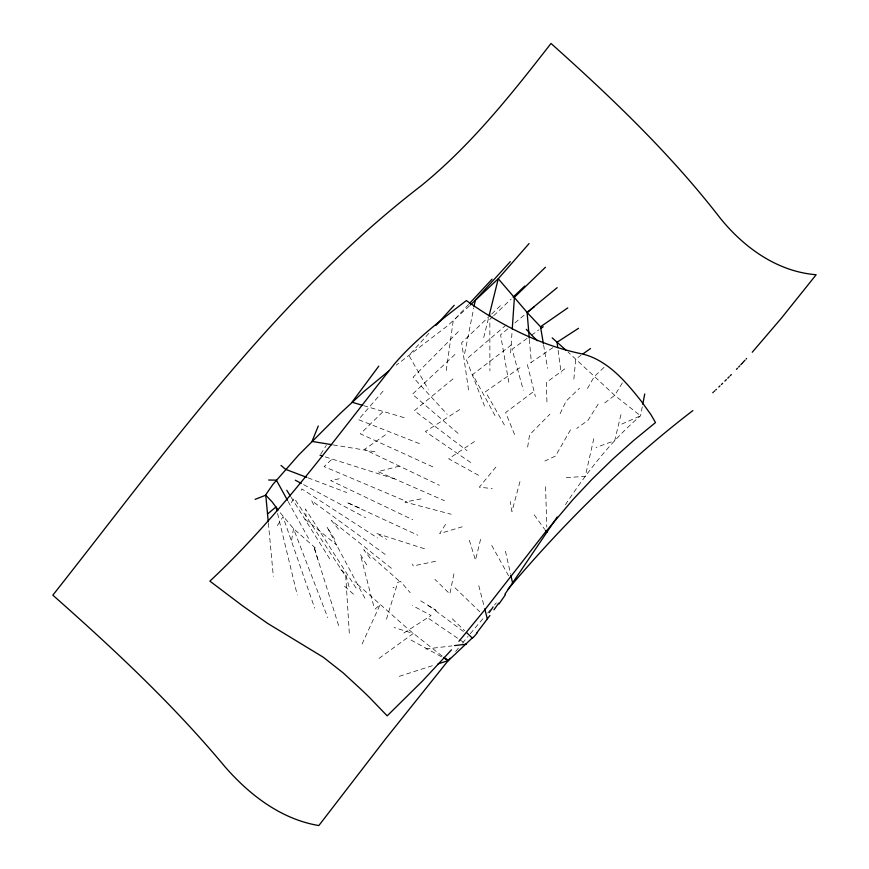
<?xml version="1.0" encoding="UTF-8"?>
<svg xmlns="http://www.w3.org/2000/svg" width="869" height="869" viewBox="0 0 869 869"><rect width="100%" height="100%" fill="white"/><g stroke="black" fill="none" stroke-linecap="round" stroke-linejoin="round"><path stroke-width="0.65" stroke-dasharray="4.34 3.26" d="M510.624 352.879L512.069 331.686M573.866 379.09L575.756 359.038L581.013 355.291M446.253 370.531L453.183 321.03L468.543 304.487M527.657 447.035L529.579 434.772L549.881 414.198M291.604 540.301L293.516 528.634L327.754 617.674M642.267 406.822L640.551 415.816C610.288 441.539 586.151 473.486 564.253 506.399M464.633 353.661L473.757 307.952M453.922 573.801L449.87 593.972L434.902 579.351M593.766 438.758L585.293 476.31L566.262 477.689M620.933 414.632L614.698 440.692L596.025 447.448M480.579 539.312L475.484 560.168L468.978 539.095M483.707 337.53L488.889 316.631M519.977 481.6L511.95 511.559L510.266 501.543M386.455 619.206L396.753 585.836L392.973 587.824M301.261 490.344L301.891 488.943L377.515 537.998M362.101 643.972L380.122 604.628L374.593 609.506M560.125 413.611L566.186 401.022L579.525 388.226M570.509 429.829L555.519 456.008L544.896 461.059M587.433 388.508L594.32 376.538L604.455 367.011M622.356 382.925L614.72 395.341L603.64 403.727M598.187 404.096L587.998 420.346L576.723 428.406M320.748 454.15L326.342 445.395M277.363 525.626L283.022 516.74L314.687 608.137M445.525 524.398L439.627 533.588L462.221 526.799M291.256 502.608L294.254 498.306L345.33 575.734M495.884 467.033L479.286 487.183L492.212 488.584M455.628 651.478L459.755 646.471M462.504 643.136L468 636.499M470.292 633.751L484.478 616.816M487.672 613.036L493.147 606.584M494.515 604.976L496.329 602.847M383.033 391.18L358.452 419.662L422.377 444.776M428.851 333.359L408.93 355.41L428.211 389.225M458.332 331.6L413.068 377.276L447.166 414.252M469.477 305.866L446.992 326.212L396.297 365.099M382.653 412.058L360.385 433.827L432.979 466.946M490.768 314.904L461.667 342.69L468.695 390.985M491.745 313.981L501.446 304.715M492.756 316.62L489.844 319.401L489.899 370.802M493.722 315.697L511.157 299.034M331.371 459.766L324.104 466.599L406.344 501.402M454.954 354.498L412.417 394.244L459.19 434.315M506.171 324.963L466.229 359.342L484.522 406.062M507.757 328.862L500.587 334.847L508.799 382.262M514.915 322.877L525.158 314.317M452.988 378.917L414.35 410.7L466.99 450.609M511.45 344.852L472.671 374.517L496.025 417.478M532.686 392.234L505.639 412.558L515.284 436.249M564.807 368.847L546.319 382.49L547.003 403.716M379.003 658.409L413.275 633.49L394.091 627.516M527.135 338.389L512.102 349.273L523.312 390.159M531.426 335.282L538.943 329.84M385.401 434.815L364.513 449.392L439.399 485.282M519.977 367.674L485.467 391.734L505.519 426.972M552.934 347.611L527.45 364.915L535.391 396.601M474.507 441.528L448.686 458.789L480.785 476.56M403.857 633.034L431.089 615.524L412.525 605.574M459.679 409.614L425.419 431.556L473.279 464.296M621.737 424.083L640.551 415.816L614.915 395.514L567.935 351.934M397.372 582.578L400.555 581.415L410.201 592.723M399.284 676.321L434.185 665.122M399.447 466.132L377.972 471.595L444.493 500.729M435.565 561.298L413.123 565.958L412.569 564.014M339.236 478.776L330.644 480.546L412.753 519.749M421.107 498.893L404.921 502.043L451.141 514.252M425.723 649.024L451.923 645.906M333.175 444.895L378.102 452.26M363.579 405.638L404.726 417.826M325.191 456.866L395.753 479.221M424.485 548.752L376.516 533.414L386.575 539.388M308.06 477.863L346.774 492.571M359.69 508.039L346.764 502.38L417.848 535.217M303.661 484.663L365.621 517.75M411.015 640.019L442.56 657.344M428.287 605.65L436.075 610.375L418.032 599.154M428.851 618.598L458.615 638.921M459.712 639.671L465.23 643.429M442.169 656.106L409.31 630.166L354.813 581.948M385.195 554.455L311.667 500.696L314.165 505.682M435.51 610.744L463.622 631.622M391.387 568.293L331.426 520.488L340.409 531.459M315.425 548.002L293.7 528.819L279.112 511.385M340.876 569.673L344.613 572.932M398.806 580.655L363.774 549.719L370.965 559.375M452.282 618.815L464.654 630.72M455.052 587.857L479.764 611.733M534.174 514.817L544.689 529.319M356.094 588.074L305.388 508.919L306.094 516.229M334.728 539.269L326.907 526.842L364.947 598.35M291.061 497.133L330.263 559.723M366.718 564.883L360.363 554.444L374.278 608.191M491.756 545.417L508.702 576.049M288.182 501.554L308.506 538.411M338.606 625.539L313.959 546.786L318.662 562.384M349.023 586.608L345.59 573.79L349.338 633.664M478.786 585.673L484.402 607.507M277.58 513.536L297.252 595.004M505.432 551.185L510.603 574.181M543.603 344.971L547.579 368.358M558.126 350.294L561.168 373.149M268.38 523.116L273.333 576.321M529.373 339.421L531.317 362.373M545.591 486.77L546.775 527.048M344.537 586.195A389.779 78.71 43.7 0 1 353.607 594.287M305.019 519.206A331.773 72.572 43.9 0 1 336.792 545.211"/><path stroke-width="1.3" d="M512.243 329.036L514.415 297.263L545.46 267.239M642.767 404.248L644.733 393.972M474.018 306.648L475.321 300.109L510.277 261.656M489.204 315.328L498.263 278.753L529.08 243.581M318.282 425.984L312.025 441.43L331.849 444.678M557.17 517.001L504.932 594.2M498.643 603.195L493.95 609.842M489.91 615.534L476.701 632.99M378.786 366.142L351.999 402.217L362.286 405.258M449.219 659.299L385.684 738.748L318.847 825.55C281.111 819.293 249.479 794.885 224.908 766.686C172.985 704.259 113.557 648.882 52.835 595.167C166.392 451.445 274.647 298.599 421.107 185.814C471.259 145.101 511.559 94.145 551.011 43.45C611.494 97.545 670.39 153.683 720.129 218.032C743.94 247.6 777.353 271.682 816.165 274.723L781.459 318.076L752.25 352.238M449.675 658.745L450.131 658.181M458.919 641.333L485.445 609.006L545.298 532.284L572.943 499.577L592.028 479.275L612.384 459.451L633.675 440.442L655.508 422.573L650.946 414.643L641.333 401.304A160.841 76.787 44.6 0 0 634.446 392.723C620.651 376.06 604.509 359.625 582.903 354.085C540.464 345.525 501.446 325.549 466.371 300.576C441.213 319.814 415.74 339.323 394.95 363.361C335.662 437.878 279.796 515.86 209.874 581.133L242.831 606.03L267.598 623.377L323.235 657.203L343.309 673.008L362.101 690.312A160.841 28.688 41.5 0 1 369.912 697.905L387.183 715.86L422.79 680.699L451.478 649.871M508.126 589.128C563.514 523.529 624.713 462.895 692.886 410.57M436.086 325.343L454.194 305.301M746.612 358.473L746.069 359.06M472.888 637.368L448.404 660.559L438.063 663.873M744.961 360.266L743.853 361.461M469.445 303.52L492.028 279.199M743.419 361.938L742.322 363.123M741.876 363.59L740.79 364.763M739.704 365.914L738.617 367.055M737.531 368.195L736.467 369.314M731.361 374.582L730.308 375.647M729.265 376.712L727.798 378.178M726.354 379.634L724.909 381.067M470.346 305.008L498.263 278.753L528.548 314.057L541.572 327.841M722.65 383.294L721.422 384.489M719.999 385.869L718.793 387.031M513.101 297.176L524.724 286.064M716.371 389.345L715.774 389.909M714.774 390.854L714.177 391.419M713.384 392.169L712.786 392.723M527.201 312.601L534.37 306.616M267.978 513.612L275.994 506.964L276.939 510.907M557.148 287.682L527.103 312.406L529.264 338.063M388.639 371.106L364.154 391.311L340.04 413.633L298.545 455.139L273.007 484.305L265.588 494.982L272.106 501.869L278.134 509.994M541.083 328.286L543.234 326.733M583.121 353.792L590.496 348.534M567.783 307.887L540.518 326.787L543.386 343.679M578.526 328.308L557.062 342.234L557.779 347.611M255.117 499.338L265.784 495.178L268.26 521.78M454.541 645.591L466.327 644.19M268.63 480.014L276.375 480.155L287.52 500.37M320.053 455.247L322.616 456.062M306.811 477.385L285.586 469.325L281.035 465.436M295.319 480.209L301.271 483.392M443.733 657.985L448.404 660.559L443.94 657.388M565.773 349.99L552.184 337.867M466.555 632.545L472.269 638.042M545.439 530.351L546.938 532.425M286.781 490.301L290.344 495.993M484.728 608.8L487.368 619.076M510.885 575.452L512.612 583.121M505.41 594.776A373.67 51.162 -55.4 0 1 499.023 603.89M492.973 607.246A296.242 37.074 -55.4 0 1 489.171 612.612M476.983 633.197A80.306 44.547 -48.3 0 1 473.138 637.596M537.303 340.702A197.632 97.241 26.8 0 1 526.299 329.318"/></g></svg>
